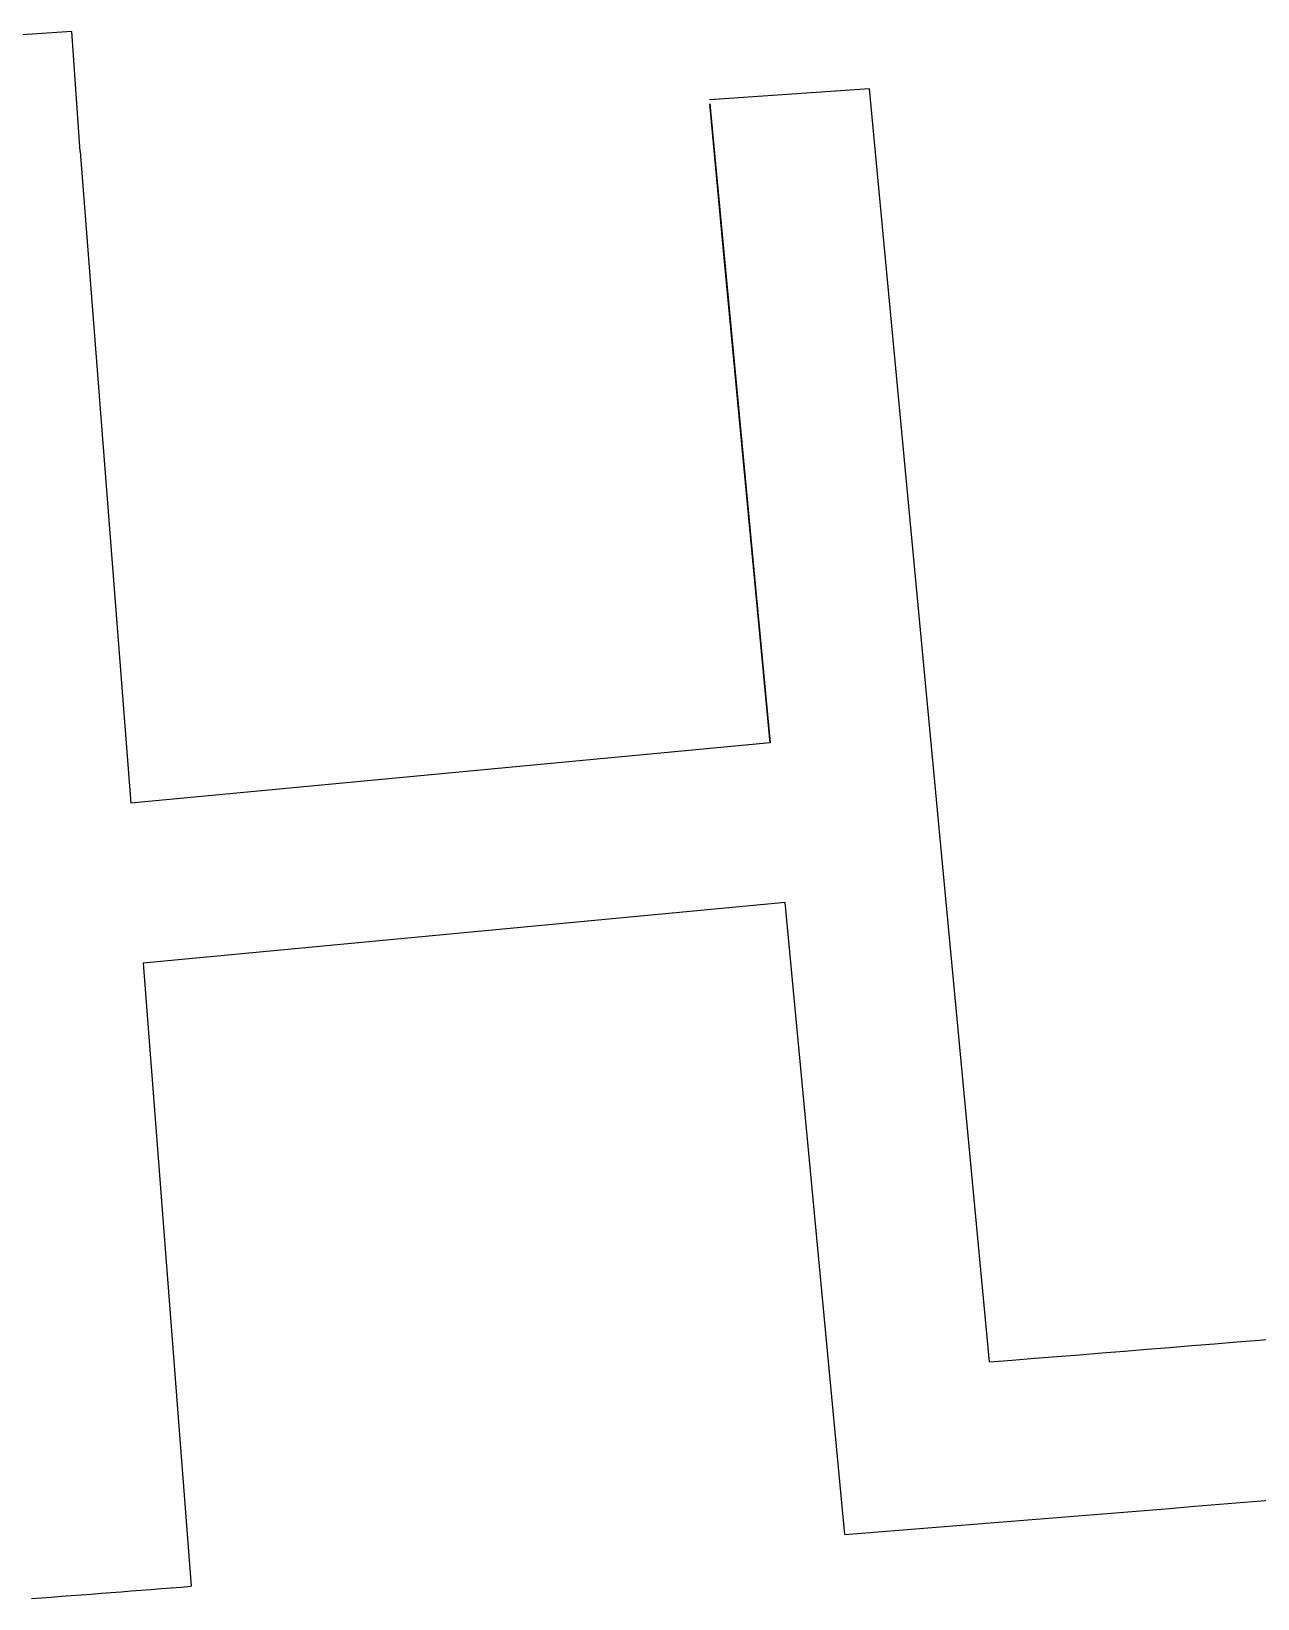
# Model space of a CAD drawing. Header units: inches. Extents: x -506 to 775, y 0 to 7618.
# Drawn here: x 64.59 to 95.17, y 247.52 to 286.59 of the extents above; entities that cross this region are included whole.
import ezdxf

# ---------------------------------------------------------------- set-up
doc = ezdxf.new("R2010")
doc.units = ezdxf.units.IN
doc.header["$MEASUREMENT"] = 0

msp = doc.modelspace()

# ---------------------------------------------------------------- linework, layer by layer
for p, q in [((65.60023, 286.5942), (61.58698, 286.31442)), ((65.80887, 283.60146), (65.60023, 286.5942)), ((85.4874, 285.16154), (81.49828, 284.88345)), ((88.48106, 253.42449), (85.4874, 285.16154)), ((81.87555, 280.85841), (81.50508, 284.7859)), ((81.50508, 284.7859), (83.00764, 268.85661)), ((65.80887, 283.60146), (67.0662, 267.35291)), ((83.00764, 268.85661), (81.87555, 280.85841)), ((83.00764, 268.85661), (67.0662, 267.35291)), ((83.38328, 264.87429), (67.37485, 263.36426)), ((84.86923, 249.12112), (83.38328, 264.87429)), ((67.37485, 263.36426), (68.57673, 247.83231))]:
    msp.add_line(p, q)
for radius, start, end in [(7388.25, 274.613069512, 274.892266501), (7392.25, 274.582483065, 274.892535073), (7392.25, 274.424805678, 274.45580884)]:
    msp.add_arc((-505.7285, 7617.74069), radius, start, end)

doc.saveas('drawing.dxf')
